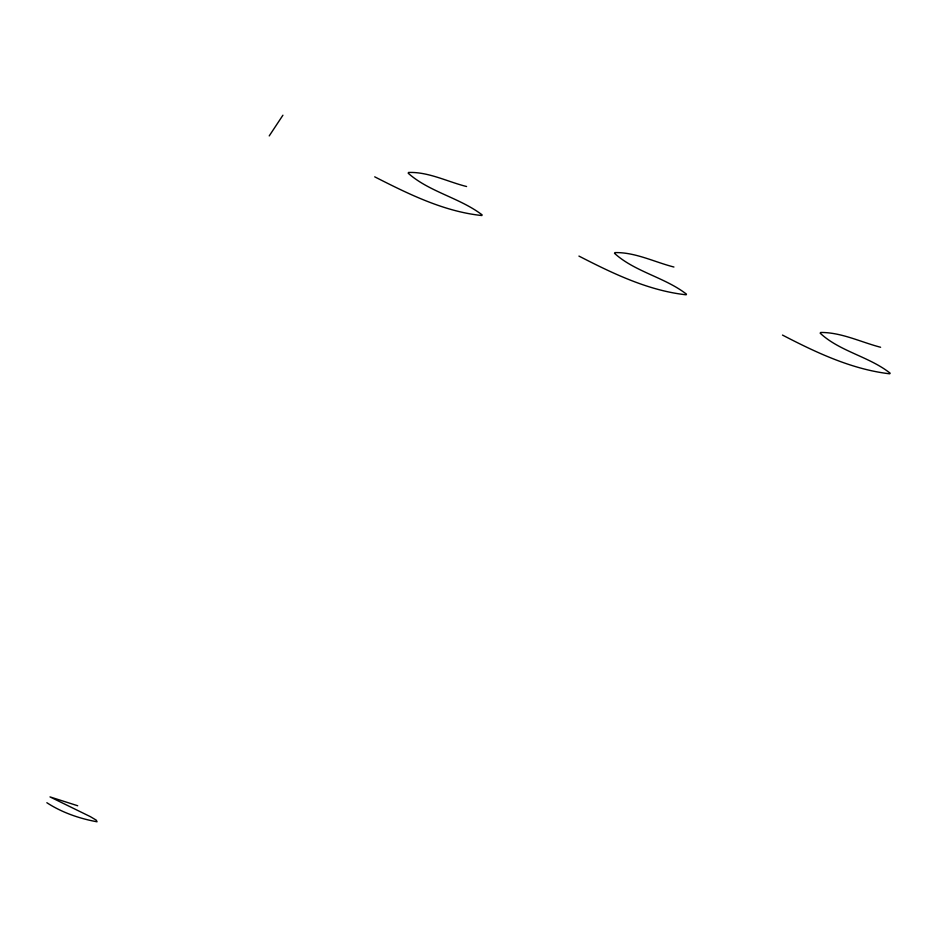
<?xml version="1.0" encoding="UTF-8"?>
<svg xmlns="http://www.w3.org/2000/svg" width="937" height="937" viewBox="0 0 937 937"><rect width="100%" height="100%" fill="white"/><g stroke="black" fill="none" stroke-linecap="round" stroke-linejoin="round"><path stroke-width="1.41" d="M269.224 135.912L282.915 115.216M466.579 186.522C447.523 181.766 428.279 171.658 408.462 172.478L408.251 173.286C429.439 191.991 459.669 197.789 482.098 214.854L481.876 215.533C444.033 211.633 408.345 193.936 374.718 176.835M673.926 267.022C654.541 262.079 635.087 252.1 614.871 252.603L614.543 253.365C634.935 271.871 664.766 277.305 686.458 294.148L686.13 294.792C648.275 290.657 612.529 273.346 578.937 256.082M880.604 347.264C860.892 342.134 841.192 332.26 820.613 332.471L820.18 333.185C839.751 351.469 869.196 356.575 890.15 373.195L889.728 373.804C851.874 369.424 816.057 352.499 782.489 335.071M77.701 805.75L50.001 796.907L90.374 816.654L96.253 820.156L97.073 821.784C79.528 818.622 61.854 812.508 46.85 802.716"/></g></svg>
